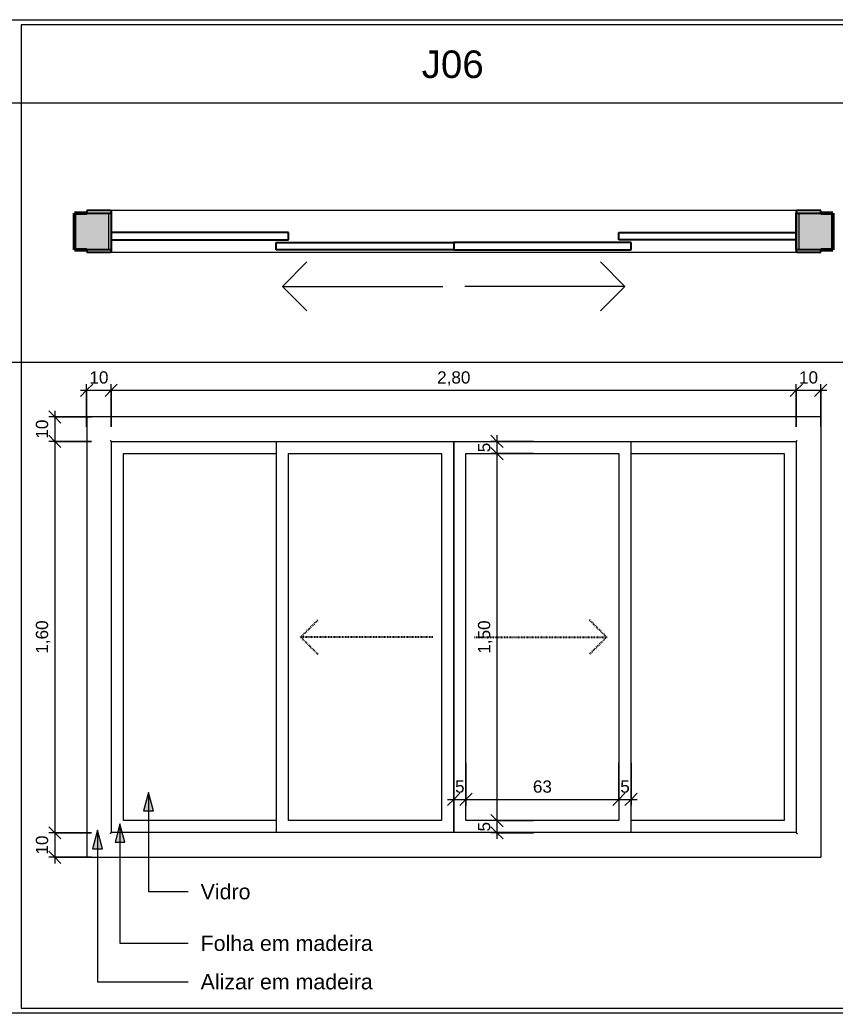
# Model space of a CAD drawing. Header units: millimetres. Extents: x 502 to 64776, y -45 to 5297.
# Drawn here: x 55899 to 59231, y 1167 to 5227 of the extents above; entities that cross this region are included whole.
import ezdxf

# ---------------------------------------------------------------- set-up
doc = ezdxf.new("R2010")
doc.units = ezdxf.units.MM
doc.linetypes.add('Dash', pattern=[6.35, 3.175, -3.175])
for name, color, linetype, lineweight in [('A-ANNO-DIMS', 211, 'Continuous', 9), ('A-ANNO-DIMS-25', 211, 'Continuous', 9), ('A-DETL-THIN', 151, 'Continuous', 9), ('A-GLAZ', 151, 'Continuous', 25), ('A-GLAZ-HDLN', 1, 'Dash', 25), ('A-WALL', 113, 'Continuous', 50), ('A-WALL-PATT', 111, 'Continuous', 25), ('G-ANNO-TEXT', 231, 'Continuous', 9)]:
    doc.layers.add(name, color=color, linetype=linetype, lineweight=lineweight)
doc.styles.add('@Arial Unicode MS', font='ARIALUNI.TTF', dxfattribs={"height": 50})
doc.styles.add('Arial', font='arial.ttf', dxfattribs={"height": 112.5})
doc.styles.add('Arial_3', font='arial.ttf', dxfattribs={"height": 62.5})
doc.dimstyles.new('CRT_-__Metros_-_Linha_de_chamada_3_5_mm', dxfattribs={"dimscale": 304.8, "dimtxt": 50.292243, "dimasz": 0.164042, "dimexe": 0.082021, "dimexo": 0.0625, "dimgap": 0.04101, "dimtad": 1, "dimlfac": 0.001, "dimrnd": 0.01, "dimzin": 0, "dimdsep": 46, "dimtxsty": '@Arial Unicode MS', "dimblk1": 'OBLIQUE', "dimblk2": 'OBLIQUE', "dimsah": 1, "dimcen": 0.09, "dimdle": 0.082021, "dimazin": 0, "dimtfac": 1, "dimtdec": 4, "dimtix": 1, "dimtmove": 0, "dimatfit": 3, "dimfxl": 0.492126, "dimfxlon": 1, "dimtvp": 1, "dimtolj": 1, "dimtzin": 0, "dimarcsym": 2})
doc.dimstyles.new('CRT_-__Metros_-_Linha_de_chamada_3_5_mm_1', dxfattribs={"dimscale": 304.8, "dimtxt": 50.292243, "dimasz": 0.164042, "dimexe": 0.082021, "dimexo": 0.0625, "dimgap": 0.04101, "dimtad": 1, "dimdec": 0, "dimlfac": 0.1, "dimdsep": 46, "dimtxsty": '@Arial Unicode MS', "dimblk1": 'OBLIQUE', "dimblk2": 'OBLIQUE', "dimsah": 1, "dimcen": 0.09, "dimdle": 0.082021, "dimazin": 0, "dimtfac": 1, "dimtdec": 4, "dimtix": 1, "dimtmove": 0, "dimatfit": 3, "dimfxl": 0.492126, "dimfxlon": 1, "dimtvp": 1, "dimtolj": 1, "dimtzin": 0, "dimarcsym": 2})

# ---------------------------------------------------------------- blocks, each defined once
blk = doc.blocks.new('Family - ___-4157356-DETALHAMENTO DE JANELAS')
at = {"layer": 'A-WALL-PATT'}
h = blk.add_hatch(color=256, dxfattribs=at)
h.paths.add_polyline_path([(18074.7, 4287.4), (18224.7, 4287.4), (18224.7, 4437.4), (18074.7, 4437.4)])
h.paths.add_polyline_path([(15174.7, 4287.4), (15274.7, 4287.4), (15274.7, 4437.4), (15124.7, 4437.4), (15124.7, 4287.4)])
at = {"layer": 'A-GLAZ'}
for p, q in [((15270.7, 4447.4), (15174.7, 4447.4)), ((15174.7, 4447.4), (15174.7, 4437.4)), ((15174.7, 4437.4), (15274.7, 4437.4)), ((15274.7, 4437.4), (15274.7, 4287.4)), ((15275.7, 4282.4), (15275.7, 4442.4)), ((18073.7, 4442.4), (18073.7, 4282.4)), ((18074.7, 4287.4), (18074.7, 4437.4)), ((18074.7, 4437.4), (18174.7, 4437.4)), ((18174.7, 4447.4), (18078.7, 4447.4)), ((18174.7, 4437.4), (18174.7, 4447.4)), ((15274.7, 4357.4), (15274.7, 4327.4)), ((15999.7, 4357.4), (15274.7, 4357.4)), ((15999.7, 4327.4), (15999.7, 4357.4)), ((17349.7, 4327.4), (17349.7, 4357.4)), ((17349.7, 4357.4), (18074.7, 4357.4)), ((18074.7, 4357.4), (18074.7, 4327.4)), ((15274.7, 4327.4), (15999.7, 4327.4)), ((15949.7, 4287.4), (15949.7, 4317.4)), ((15949.7, 4317.4), (16674.7, 4317.4)), ((16674.7, 4317.4), (16674.7, 4287.4)), ((17399.7, 4317.4), (16674.7, 4317.4)), ((16674.7, 4317.4), (16674.7, 4287.4)), ((18074.7, 4327.4), (17349.7, 4327.4)), ((17399.7, 4287.4), (17399.7, 4317.4)), ((15174.7, 4287.4), (15174.7, 4277.4)), ((15274.7, 4287.4), (15174.7, 4287.4)), ((15174.7, 4277.4), (15270.7, 4277.4)), ((16674.7, 4287.4), (15949.7, 4287.4)), ((16674.7, 4287.4), (17399.7, 4287.4)), ((18174.7, 4287.4), (18074.7, 4287.4)), ((18078.7, 4277.4), (18174.7, 4277.4)), ((18174.7, 4277.4), (18174.7, 4287.4))]:
    blk.add_line(p, q, dxfattribs=at)
at = {"layer": 'A-GLAZ', "lineweight": 9}
for p, q in [((15264.7, 4287.4), (15264.7, 4437.4)), ((18078.7, 4447.4), (15270.7, 4447.4)), ((18084.7, 4437.4), (18084.7, 4287.4)), ((15270.7, 4277.4), (18078.7, 4277.4)), ((15974.7, 4137.4), (16074.7, 4237.4)), ((17374.7, 4137.4), (17274.7, 4237.4)), ((15974.7, 4137.4), (16074.7, 4037.4)), ((15974.7, 4137.4), (16629.7, 4137.4)), ((17374.7, 4137.4), (16719.7, 4137.4)), ((17374.7, 4137.4), (17274.7, 4037.4))]:
    blk.add_line(p, q, dxfattribs=at)
at = {"layer": 'A-GLAZ'}
for centre, start, end in [((15270.7, 4442.4), 0, 90), ((18078.7, 4442.4), 90, 180), ((15270.7, 4282.4), 270, 0), ((18078.7, 4282.4), 180, 270)]:
    blk.add_arc(centre, 5, start, end, dxfattribs=at)
at = {"layer": 'A-GLAZ', "lineweight": 9}
for points, knots in [([(15270.7, 4447.4), (15271.1, 4447.4), (15271.8, 4447.3), (15272.6, 4447), (15273.1, 4446.8), (15273.4, 4446.6), (15273.8, 4446.3), (15274.1, 4446), (15274.4, 4445.7), (15274.7, 4445.4), (15275, 4444.9), (15275.3, 4444.3), (15275.6, 4443.5), (15275.7, 4442.8), (15275.7, 4442.4)], [0, 0, 0, 0, 0.166667, 0.25, 0.333333, 0.375, 0.416667, 0.5, 0.541667, 0.583333, 0.666667, 0.75, 0.833333, 1, 1, 1, 1]), ([(18078.7, 4447.4), (18078.2, 4447.4), (18077.6, 4447.3), (18076.8, 4447), (18076.3, 4446.8), (18075.9, 4446.6), (18075.5, 4446.3), (18075.2, 4446), (18074.9, 4445.7), (18074.6, 4445.4), (18074.3, 4444.9), (18074, 4444.3), (18073.8, 4443.5), (18073.7, 4442.8), (18073.7, 4442.4)], [0, 0, 0, 0, 0.166667, 0.25, 0.333333, 0.375, 0.416667, 0.5, 0.541667, 0.583333, 0.666667, 0.75, 0.833333, 1, 1, 1, 1]), ([(15275.7, 4282.4), (15275.7, 4282), (15275.6, 4281.3), (15275.3, 4280.5), (15275, 4279.9), (15274.7, 4279.4), (15274.4, 4279.1), (15274.1, 4278.8), (15273.7, 4278.4), (15273.3, 4278.1), (15272.9, 4277.9), (15272.5, 4277.7), (15271.8, 4277.5), (15271.1, 4277.4), (15270.7, 4277.4)], [0, 0, 0, 0, 0.166667, 0.25, 0.333333, 0.416667, 0.458333, 0.5, 0.583333, 0.666667, 0.708333, 0.75, 0.833333, 1, 1, 1, 1]), ([(18073.7, 4282.4), (18073.7, 4282), (18073.8, 4281.3), (18074, 4280.5), (18074.3, 4279.9), (18074.6, 4279.4), (18074.9, 4279.1), (18075.2, 4278.8), (18075.6, 4278.4), (18076.1, 4278.1), (18076.5, 4277.9), (18076.9, 4277.7), (18077.6, 4277.5), (18078.2, 4277.4), (18078.7, 4277.4)], [0, 0, 0, 0, 0.166667, 0.25, 0.333333, 0.416667, 0.458333, 0.5, 0.583333, 0.666667, 0.708333, 0.75, 0.833333, 1, 1, 1, 1])]:
    blk.add_open_spline(points, degree=3, knots=knots, dxfattribs=at)
at = {"layer": 'A-WALL'}
for p, q in [((15174.7, 4437.4), (15124.7, 4437.4)), ((15124.7, 4437.4), (15124.7, 4287.4)), ((18224.7, 4437.4), (18174.7, 4437.4)), ((18224.7, 4287.4), (18224.7, 4437.4)), ((15124.7, 4287.4), (15174.7, 4287.4)), ((18174.7, 4287.4), (18224.7, 4287.4))]:
    blk.add_line(p, q, dxfattribs=at)
blk = doc.blocks.new('Family - ___-4157358-DETALHAMENTO DE JANELAS')
at = {"layer": 'A-GLAZ', "lineweight": 9}
for p, q in [((15174.7, 3603.9), (15174.7, 1803.9)), ((18174.7, 3603.9), (15174.7, 3603.9)), ((18174.7, 3603.9), (18174.7, 1803.9)), ((15275.7, 1904.9), (15275.7, 3502.9)), ((15275.7, 3502.9), (18073.7, 3502.9)), ((15949.7, 3502.9), (15949.7, 1904.9)), ((16674.7, 1904.9), (16674.7, 3502.9)), ((16674.7, 3502.9), (16674.7, 1904.9)), ((17399.7, 1904.9), (17399.7, 3503)), ((18073.7, 3502.9), (18073.7, 1904.9)), ((15324.7, 1953.9), (15324.7, 3453.9)), ((15324.7, 3453.9), (15949.7, 3453.9)), ((15999.7, 1953.9), (15999.7, 3453.9)), ((15999.7, 3453.9), (16624.7, 3453.9)), ((16624.7, 3453.9), (16624.7, 1953.9)), ((16724.7, 3453.9), (17349.7, 3453.9)), ((16724.7, 1953.9), (16724.7, 3453.9)), ((17349.7, 3453.9), (17349.7, 1953.9)), ((17399.7, 3453.9), (18024.7, 3453.9)), ((18024.7, 3453.9), (18024.7, 1953.9)), ((15949.7, 1953.9), (15324.7, 1953.9)), ((16624.7, 1953.9), (15999.7, 1953.9)), ((17349.7, 1953.9), (16724.7, 1953.9)), ((18024.7, 1953.9), (17399.7, 1953.9)), ((18073.7, 1904.9), (15275.7, 1904.9)), ((15174.7, 1803.9), (18174.7, 1803.9))]:
    blk.add_line(p, q, dxfattribs=at)
for points, knots in [([(15275.7, 3502.9), (15275.7, 3502.9), (15275.6, 3503), (15275.3, 3503.3), (15275, 3503.6), (15274.7, 3503.9), (15274.4, 3504.2), (15274.1, 3504.5), (15273.7, 3504.9), (15273.3, 3505.3), (15272.9, 3505.7), (15272.5, 3506.1), (15271.8, 3506.9), (15271.1, 3507.5), (15270.7, 3507.9)], [0, 0, 0, 0, 0.166667, 0.25, 0.333333, 0.416667, 0.458333, 0.5, 0.583333, 0.666667, 0.708333, 0.75, 0.833333, 1, 1, 1, 1]), ([(18078.7, 3507.9), (18078.2, 3507.5), (18077.6, 3506.9), (18076.8, 3506), (18076.3, 3505.5), (18075.9, 3505.2), (18075.5, 3504.8), (18075.2, 3504.5), (18074.9, 3504.2), (18074.6, 3503.9), (18074.3, 3503.6), (18074, 3503.3), (18073.8, 3503), (18073.7, 3502.9), (18073.7, 3502.9)], [-1, -1, -1, -1, -0.833333, -0.75, -0.666667, -0.625, -0.583333, -0.5, -0.458333, -0.416667, -0.333333, -0.25, -0.166667, 0, 0, 0, 0]), ([(15275.7, 1904.9), (15275.7, 1904.9), (15275.6, 1904.9), (15275.3, 1904.6), (15275, 1904.3), (15274.7, 1904), (15274.4, 1903.7), (15274.1, 1903.4), (15273.7, 1903), (15273.3, 1902.5), (15272.9, 1902.2), (15272.5, 1901.8), (15271.8, 1901), (15271.1, 1900.4), (15270.7, 1899.9)], [0, 0, 0, 0, 0.166667, 0.25, 0.333333, 0.416667, 0.458333, 0.5, 0.583333, 0.666667, 0.708333, 0.75, 0.833333, 1, 1, 1, 1]), ([(18073.7, 1904.9), (18073.7, 1904.9), (18073.8, 1904.9), (18074, 1904.6), (18074.3, 1904.3), (18074.6, 1904), (18074.9, 1903.7), (18075.2, 1903.4), (18075.6, 1903), (18076.1, 1902.5), (18076.5, 1902.2), (18076.9, 1901.8), (18077.6, 1901), (18078.2, 1900.4), (18078.7, 1899.9)], [0, 0, 0, 0, 0.166667, 0.25, 0.333333, 0.416667, 0.458333, 0.5, 0.583333, 0.666667, 0.708333, 0.75, 0.833333, 1, 1, 1, 1])]:
    blk.add_open_spline(points, degree=3, knots=knots, dxfattribs=at)
at = {"layer": 'A-GLAZ-HDLN'}
for p, q in [((16049.7, 2703.9), (16120.4, 2774.7)), ((17299.7, 2703.9), (17229, 2774.7)), ((16049.7, 2703.9), (16120.4, 2633.2)), ((16589.7, 2703.9), (16049.7, 2703.9)), ((16759.7, 2703.9), (17299.7, 2703.9)), ((17299.7, 2703.9), (17229, 2633.2))]:
    blk.add_line(p, q, dxfattribs=at)
blk = doc.blocks.new('DIMBLOCK196-DETALHAMENTO DE JANELAS')
at = {"layer": 'A-ANNO-DIMS-25', "lineweight": 18}
for p, q in [((56172.1, 3713.1), (56197.1, 3738.1)), ((56272.1, 3713.1), (56297.1, 3738.1)), ((56172.1, 3713.1), (56147.1, 3688.1)), ((56272.1, 3713.1), (56247.1, 3688.1))]:
    blk.add_line(p, q, dxfattribs=at)
at = {"layer": 'A-ANNO-DIMS-25'}
for p, q in [((56172.1, 3563.1), (56172.1, 3738.1)), ((56272.1, 3563.1), (56272.1, 3738.1)), ((56147.1, 3713.1), (56272.1, 3713.1)), ((56172.1, 3713.1), (56172.1, 3563.1)), ((56272.1, 3713.1), (56272.1, 3563.1))]:
    blk.add_line(p, q, dxfattribs=at)
at = {"layer": 'A-ANNO-DIMS-25', "color": 0, "insert": (56183.4, 3790.5), "char_height": 50, "width": 92.937, "attachment_point": 1, "line_spacing_factor": 1.117605, "style": '@Arial Unicode MS'}
blk.add_mtext('10', dxfattribs=at)
blk = doc.blocks.new('_Oblique')
at = {"color": 0, "linetype": 'ByBlock', "lineweight": -2}
blk.add_line((-0.5, -0.5), (0.5, 0.5), dxfattribs=at)
blk = doc.blocks.new('DIMBLOCK197-DETALHAMENTO DE JANELAS')
at = {"layer": 'A-ANNO-DIMS-25', "lineweight": 18}
for p, q in [((56272.1, 3713.1), (56297.1, 3738.1)), ((59072.1, 3713.1), (59097.1, 3738.1)), ((56272.1, 3713.1), (56247.1, 3688.1)), ((59072.1, 3713.1), (59047.1, 3688.1))]:
    blk.add_line(p, q, dxfattribs=at)
at = {"layer": 'A-ANNO-DIMS-25'}
for p, q in [((56272.1, 3563.1), (56272.1, 3738.1)), ((59072.1, 3563.1), (59072.1, 3738.1)), ((56272.1, 3713.1), (59072.1, 3713.1)), ((56272.1, 3713.1), (56272.1, 3563.1)), ((59072.1, 3713.1), (59072.1, 3563.1))]:
    blk.add_line(p, q, dxfattribs=at)
at = {"layer": 'A-ANNO-DIMS-25', "color": 0, "insert": (57604.5, 3790.5), "char_height": 50, "width": 162.337, "attachment_point": 1, "line_spacing_factor": 1.117605, "style": '@Arial Unicode MS'}
blk.add_mtext('2,80', dxfattribs=at)
blk = doc.blocks.new('DIMBLOCK198-DETALHAMENTO DE JANELAS')
at = {"layer": 'A-ANNO-DIMS-25', "lineweight": 18}
for p, q in [((59072.1, 3713.1), (59097.1, 3738.1)), ((59172.1, 3713.1), (59197.1, 3738.1)), ((59072.1, 3713.1), (59047.1, 3688.1)), ((59172.1, 3713.1), (59147.1, 3688.1))]:
    blk.add_line(p, q, dxfattribs=at)
at = {"layer": 'A-ANNO-DIMS-25'}
for p, q in [((59072.1, 3563.1), (59072.1, 3738.1)), ((59172.1, 3563.1), (59172.1, 3738.1)), ((59072.1, 3713.1), (59197.1, 3713.1)), ((59072.1, 3713.1), (59072.1, 3563.1)), ((59172.1, 3713.1), (59172.1, 3563.1))]:
    blk.add_line(p, q, dxfattribs=at)
at = {"layer": 'A-ANNO-DIMS-25', "color": 0, "insert": (59083.4, 3790.5), "char_height": 50, "width": 92.937, "attachment_point": 1, "line_spacing_factor": 1.117605, "style": '@Arial Unicode MS'}
blk.add_mtext('10', dxfattribs=at)
blk = doc.blocks.new('DIMBLOCK199-DETALHAMENTO DE JANELAS')
at = {"layer": 'A-ANNO-DIMS-25', "lineweight": 18}
for p, q in [((56041.9, 3603.9), (56016.9, 3628.9)), ((56041.9, 3603.9), (56066.9, 3578.9)), ((56041.9, 3503.9), (56016.9, 3528.9)), ((56041.9, 3503.9), (56066.9, 3478.9))]:
    blk.add_line(p, q, dxfattribs=at)
at = {"layer": 'A-ANNO-DIMS-25'}
for p, q in [((56041.9, 3628.9), (56041.9, 3503.9)), ((56191.9, 3603.9), (56016.9, 3603.9)), ((56041.9, 3603.9), (56191.9, 3603.9)), ((56191.9, 3503.9), (56016.9, 3503.9)), ((56041.9, 3503.9), (56191.9, 3503.9))]:
    blk.add_line(p, q, dxfattribs=at)
at = {"layer": 'A-ANNO-DIMS-25', "color": 0, "insert": (55964.5, 3515.2), "char_height": 50, "width": 92.937, "attachment_point": 1, "rotation": 90, "line_spacing_factor": 1.117605, "style": '@Arial Unicode MS'}
blk.add_mtext('10', dxfattribs=at)
blk = doc.blocks.new('DIMBLOCK200-DETALHAMENTO DE JANELAS')
at = {"layer": 'A-ANNO-DIMS-25', "lineweight": 18}
for p, q in [((56041.9, 3503.9), (56016.9, 3528.9)), ((56041.9, 3503.9), (56066.9, 3478.9)), ((56041.9, 1903.9), (56016.9, 1928.9)), ((56041.9, 1903.9), (56066.9, 1878.9))]:
    blk.add_line(p, q, dxfattribs=at)
at = {"layer": 'A-ANNO-DIMS-25'}
for p, q in [((56191.9, 3503.9), (56016.9, 3503.9)), ((56041.9, 3503.9), (56041.9, 1903.9)), ((56041.9, 3503.9), (56191.9, 3503.9)), ((56191.9, 1903.9), (56016.9, 1903.9)), ((56041.9, 1903.9), (56191.9, 1903.9))]:
    blk.add_line(p, q, dxfattribs=at)
at = {"layer": 'A-ANNO-DIMS-25', "color": 0, "insert": (55964.5, 2636.3), "char_height": 50, "width": 162.337, "attachment_point": 1, "rotation": 90, "line_spacing_factor": 1.117605, "style": '@Arial Unicode MS'}
blk.add_mtext('1,60', dxfattribs=at)
blk = doc.blocks.new('DIMBLOCK201-DETALHAMENTO DE JANELAS')
at = {"layer": 'A-ANNO-DIMS-25', "lineweight": 18}
for p, q in [((56041.9, 1903.9), (56016.9, 1928.9)), ((56041.9, 1903.9), (56066.9, 1878.9)), ((56041.9, 1803.9), (56016.9, 1828.9)), ((56041.9, 1803.9), (56066.9, 1778.9))]:
    blk.add_line(p, q, dxfattribs=at)
at = {"layer": 'A-ANNO-DIMS-25'}
for p, q in [((56191.9, 1903.9), (56016.9, 1903.9)), ((56041.9, 1903.9), (56041.9, 1778.9)), ((56041.9, 1903.9), (56191.9, 1903.9)), ((56191.9, 1803.9), (56016.9, 1803.9)), ((56041.9, 1803.9), (56191.9, 1803.9))]:
    blk.add_line(p, q, dxfattribs=at)
at = {"layer": 'A-ANNO-DIMS-25', "color": 0, "insert": (55964.5, 1815.2), "char_height": 50, "width": 92.937, "attachment_point": 1, "rotation": 90, "line_spacing_factor": 1.117605, "style": '@Arial Unicode MS'}
blk.add_mtext('10', dxfattribs=at)
blk = doc.blocks.new('DIMBLOCK202-DETALHAMENTO DE JANELAS')
at = {"layer": 'A-ANNO-DIMS-25'}
for p, q in [((57672.1, 2190.7), (57672.1, 2015.7)), ((57672.1, 2040.7), (57672.1, 2190.7)), ((57722.1, 2190.7), (57722.1, 2015.7)), ((57722.1, 2040.7), (57722.1, 2190.7)), ((57647.1, 2040.7), (57722.1, 2040.7))]:
    blk.add_line(p, q, dxfattribs=at)
at = {"layer": 'A-ANNO-DIMS-25', "lineweight": 18}
for p, q in [((57672.1, 2040.7), (57647.1, 2015.7)), ((57672.1, 2040.7), (57697.1, 2065.7)), ((57722.1, 2040.7), (57697.1, 2015.7)), ((57722.1, 2040.7), (57747.1, 2065.7))]:
    blk.add_line(p, q, dxfattribs=at)
at = {"layer": 'A-ANNO-DIMS-25', "color": 0, "insert": (57677.8, 2118.1), "char_height": 50, "width": 46.468, "attachment_point": 1, "line_spacing_factor": 1.117605, "style": '@Arial Unicode MS'}
blk.add_mtext('5', dxfattribs=at)
blk = doc.blocks.new('DIMBLOCK203-DETALHAMENTO DE JANELAS')
at = {"layer": 'A-ANNO-DIMS-25'}
for p, q in [((57722.1, 2190.7), (57722.1, 2015.7)), ((57722.1, 2040.7), (57722.1, 2190.7)), ((58347.1, 2190.7), (58347.1, 2015.7)), ((58347.1, 2040.7), (58347.1, 2190.7)), ((57722.1, 2040.7), (58347.1, 2040.7))]:
    blk.add_line(p, q, dxfattribs=at)
at = {"layer": 'A-ANNO-DIMS-25', "lineweight": 18}
for p, q in [((57722.1, 2040.7), (57697.1, 2015.7)), ((57722.1, 2040.7), (57747.1, 2065.7)), ((58347.1, 2040.7), (58322.1, 2015.7)), ((58347.1, 2040.7), (58372.1, 2065.7))]:
    blk.add_line(p, q, dxfattribs=at)
at = {"layer": 'A-ANNO-DIMS-25', "color": 0, "insert": (57995.9, 2118.1), "char_height": 50, "width": 92.937, "attachment_point": 1, "line_spacing_factor": 1.117605, "style": '@Arial Unicode MS'}
blk.add_mtext('63', dxfattribs=at)
blk = doc.blocks.new('DIMBLOCK204-DETALHAMENTO DE JANELAS')
at = {"layer": 'A-ANNO-DIMS-25'}
for p, q in [((58347.1, 2190.7), (58347.1, 2015.7)), ((58347.1, 2040.7), (58347.1, 2190.7)), ((58397.1, 2190.7), (58397.1, 2015.7)), ((58397.1, 2040.7), (58397.1, 2190.7)), ((58347.1, 2040.7), (58422.1, 2040.7))]:
    blk.add_line(p, q, dxfattribs=at)
at = {"layer": 'A-ANNO-DIMS-25', "lineweight": 18}
for p, q in [((58347.1, 2040.7), (58322.1, 2015.7)), ((58347.1, 2040.7), (58372.1, 2065.7)), ((58397.1, 2040.7), (58372.1, 2015.7)), ((58397.1, 2040.7), (58422.1, 2065.7))]:
    blk.add_line(p, q, dxfattribs=at)
at = {"layer": 'A-ANNO-DIMS-25', "color": 0, "insert": (58352.8, 2118.1), "char_height": 50, "width": 46.468, "attachment_point": 1, "line_spacing_factor": 1.117605, "style": '@Arial Unicode MS'}
blk.add_mtext('5', dxfattribs=at)
blk = doc.blocks.new('DIMBLOCK205-DETALHAMENTO DE JANELAS')
at = {"layer": 'A-ANNO-DIMS-25', "lineweight": 18}
for p, q in [((57848.8, 3503.9), (57823.8, 3528.9)), ((57848.8, 3503.9), (57873.8, 3478.9)), ((57848.8, 3453.9), (57823.8, 3478.9)), ((57848.8, 3453.9), (57873.8, 3428.9))]:
    blk.add_line(p, q, dxfattribs=at)
at = {"layer": 'A-ANNO-DIMS-25'}
for p, q in [((57998.8, 3503.9), (57823.8, 3503.9)), ((57848.8, 3528.9), (57848.8, 3453.9)), ((57848.8, 3503.9), (57998.8, 3503.9)), ((57998.8, 3453.9), (57823.8, 3453.9)), ((57848.8, 3453.9), (57998.8, 3453.9))]:
    blk.add_line(p, q, dxfattribs=at)
at = {"layer": 'A-ANNO-DIMS-25', "color": 0, "insert": (57771.4, 3459.6), "char_height": 50, "width": 46.468, "attachment_point": 1, "rotation": 90, "line_spacing_factor": 1.117605, "style": '@Arial Unicode MS'}
blk.add_mtext('5', dxfattribs=at)
blk = doc.blocks.new('DIMBLOCK206-DETALHAMENTO DE JANELAS')
at = {"layer": 'A-ANNO-DIMS-25', "lineweight": 18}
for p, q in [((57848.8, 3453.9), (57823.8, 3478.9)), ((57848.8, 3453.9), (57873.8, 3428.9)), ((57848.8, 1953.9), (57823.8, 1978.9)), ((57848.8, 1953.9), (57873.8, 1928.9))]:
    blk.add_line(p, q, dxfattribs=at)
at = {"layer": 'A-ANNO-DIMS-25'}
for p, q in [((57998.8, 3453.9), (57823.8, 3453.9)), ((57848.8, 3453.9), (57848.8, 1953.9)), ((57848.8, 3453.9), (57998.8, 3453.9)), ((57998.8, 1953.9), (57823.8, 1953.9)), ((57848.8, 1953.9), (57998.8, 1953.9))]:
    blk.add_line(p, q, dxfattribs=at)
at = {"layer": 'A-ANNO-DIMS-25', "color": 0, "insert": (57771.4, 2636.3), "char_height": 50, "width": 162.337, "attachment_point": 1, "rotation": 90, "line_spacing_factor": 1.117605, "style": '@Arial Unicode MS'}
blk.add_mtext('1,50', dxfattribs=at)
blk = doc.blocks.new('DIMBLOCK207-DETALHAMENTO DE JANELAS')
at = {"layer": 'A-ANNO-DIMS-25', "lineweight": 18}
for p, q in [((57848.8, 1953.9), (57823.8, 1978.9)), ((57848.8, 1953.9), (57873.8, 1928.9)), ((57848.8, 1903.9), (57823.8, 1928.9)), ((57848.8, 1903.9), (57873.8, 1878.9))]:
    blk.add_line(p, q, dxfattribs=at)
at = {"layer": 'A-ANNO-DIMS-25'}
for p, q in [((57998.8, 1953.9), (57823.8, 1953.9)), ((57848.8, 1953.9), (57848.8, 1878.9)), ((57848.8, 1953.9), (57998.8, 1953.9)), ((57998.8, 1903.9), (57823.8, 1903.9)), ((57848.8, 1903.9), (57998.8, 1903.9))]:
    blk.add_line(p, q, dxfattribs=at)
at = {"layer": 'A-ANNO-DIMS-25', "color": 0, "insert": (57771.4, 1909.6), "char_height": 50, "width": 46.468, "attachment_point": 1, "rotation": 90, "line_spacing_factor": 1.117605, "style": '@Arial Unicode MS'}
blk.add_mtext('5', dxfattribs=at)

msp = doc.modelspace()

# ---------------------------------------------------------------- hatches: boundary and pattern name
at = {"layer": 'G-ANNO-TEXT'}
for points in [[(56424.759, 2069.44), (56404.663, 1994.44), (56444.855, 1994.44)], [(56216.332, 1914.231), (56196.236, 1839.231), (56236.428, 1839.231)], [(56308.113, 1940.516), (56288.017, 1865.516), (56328.21, 1865.516)]]:
    msp.add_hatch(color=7, dxfattribs=at).paths.add_polyline_path(points)

# ---------------------------------------------------------------- linework, layer by layer
at = {"layer": 'A-DETL-THIN'}
for p, q in [((41533.513, 5227.008), (64775.725, 5227.008)), ((64745.725, 5207.008), (55904.162, 5207.008)), ((55904.162, 5207.008), (55904.162, 1187.008)), ((56863.513, 4887.008), (41853.513, 4887.008)), ((64745.725, 4887.008), (41853.513, 4887.008)), ((64745.725, 3827.008), (41853.513, 3827.008)), ((55904.162, 1187.008), (64745.725, 1187.008)), ((64775.725, 1167.008), (41533.513, 1167.008))]:
    msp.add_line(p, q, dxfattribs=at)
at = {"layer": 'G-ANNO-TEXT', "color": 7}
for p, q in [((56424.759, 2069.44), (56404.663, 1994.44)), ((56444.855, 1994.44), (56424.759, 2069.44)), ((56424.759, 2069.44), (56424.759, 1663.514)), ((56404.663, 1994.44), (56444.855, 1994.44)), ((56216.332, 1914.231), (56196.236, 1839.231)), ((56236.428, 1839.231), (56216.332, 1914.231)), ((56216.332, 1914.231), (56216.332, 1295.273)), ((56308.113, 1940.516), (56288.017, 1865.516)), ((56328.21, 1865.516), (56308.113, 1940.516)), ((56308.113, 1940.516), (56308.113, 1452.733)), ((56196.236, 1839.231), (56236.428, 1839.231)), ((56288.017, 1865.516), (56328.21, 1865.516)), ((56424.759, 1663.514), (56587.023, 1663.514)), ((56308.113, 1452.733), (56587.023, 1452.733)), ((56216.332, 1295.273), (56587.023, 1295.273))]:
    msp.add_line(p, q, dxfattribs=at)

# ---------------------------------------------------------------- block references
at = {"layer": 'A-GLAZ', "lineweight": 9}
msp.add_blockref('Family - ___-4157358-DETALHAMENTO DE JANELAS', (40997.462, 0), dxfattribs=at)
at = {"layer": 'A-WALL', "lineweight": 25}
msp.add_blockref('Family - ___-4157356-DETALHAMENTO DE JANELAS', (40997.462, 0), dxfattribs=at)

# ---------------------------------------------------------------- texts
at = {"layer": 'G-ANNO-TEXT', "color": 7, "insert": (57541.49, 5101.947), "char_height": 112.5, "width": 308.64969, "attachment_point": 1, "style": 'Arial', "bg_fill": 3, "box_fill_scale": 1.25, "bg_fill_color": 256, "bg_fill_true_color": 13158600, "bg_fill_transparency": 0}
msp.add_mtext('J06', dxfattribs=at)
at = {"layer": 'G-ANNO-TEXT', "color": 7, "char_height": 62.5, "attachment_point": 1, "style": 'Arial_3'}
for s, insert, width in [('Vidro', (56637.823, 1694.764), 244.51469), ('Folha em madeira', (56637.823, 1483.983), 847.78453), ('Alizar em madeira', (56637.823, 1326.523), 849.78875)]:
    msp.add_mtext(s, dxfattribs=dict(at, insert=insert, width=width))

# ---------------------------------------------------------------- dimensions: what is measured, and where the dimension line sits
at = {"layer": 'A-ANNO-DIMS'}
for base, p1, p2, dimstyle, override, picture, middle in [((56272.132, 3713.136), (56172.132, 3563.136), (56272.132, 3563.136), 'CRT_-__Metros_-_Linha_de_chamada_3_5_mm_1', {"dimpost": '<>', "dimfxl": 100}, 'DIMBLOCK196-DETALHAMENTO DE JANELAS', (56222.132, 3751.181)), ((59072.132, 3713.136), (56272.132, 3563.136), (59072.132, 3563.136), 'CRT_-__Metros_-_Linha_de_chamada_3_5_mm', {"dimpost": '<>', "dimfxl": 2800}, 'DIMBLOCK197-DETALHAMENTO DE JANELAS', (57672.132, 3751.181)), ((59172.132, 3713.136), (59072.132, 3563.136), (59172.132, 3563.136), 'CRT_-__Metros_-_Linha_de_chamada_3_5_mm_1', {"dimpost": '<>', "dimfxl": 100}, 'DIMBLOCK198-DETALHAMENTO DE JANELAS', (59122.132, 3751.181)), ((57722.132, 2040.743), (57672.132, 2190.743), (57722.132, 2190.743), 'CRT_-__Metros_-_Linha_de_chamada_3_5_mm_1', {"dimpost": '<>', "dimfxl": 50}, 'DIMBLOCK202-DETALHAMENTO DE JANELAS', (57697.132, 2078.67)), ((58347.131908629, 2040.743224532), (57722.131908629, 2190.743224532), (58347.131908629, 2190.743224532), 'CRT_-__Metros_-_Linha_de_chamada_3_5_mm_1', {"dimpost": '<>', "dimfxl": 625}, 'DIMBLOCK203-DETALHAMENTO DE JANELAS', (58034.631908629, 2078.788927272)), ((58397.132, 2040.743), (58347.132, 2190.743), (58397.132, 2190.743), 'CRT_-__Metros_-_Linha_de_chamada_3_5_mm_1', {"dimpost": '<>', "dimfxl": 50}, 'DIMBLOCK204-DETALHAMENTO DE JANELAS', (58372.132, 2078.67))]:
    dim = msp.add_linear_dim(base=base, p1=p1, p2=p2, dimstyle=dimstyle, override=override, dxfattribs=at)
    dim.commit()
    dim.dimension.update_dxf_attribs({"geometry": picture, "text_midpoint": middle})
for base, p1, p2, dimstyle, override, picture, middle in [((56041.869, 3503.945), (56191.869, 3603.945), (56191.869, 3503.945), 'CRT_-__Metros_-_Linha_de_chamada_3_5_mm_1', {"dimpost": '<>', "dimfxl": 100}, 'DIMBLOCK199-DETALHAMENTO DE JANELAS', (56003.823, 3553.945)), ((56041.869, 1903.945), (56191.869, 3503.945), (56191.869, 1903.945), 'CRT_-__Metros_-_Linha_de_chamada_3_5_mm', {"dimpost": '<>', "dimfxl": 1600}, 'DIMBLOCK200-DETALHAMENTO DE JANELAS', (56003.823, 2703.945)), ((57848.823, 3453.945), (57998.823, 3503.945), (57998.823, 3453.945), 'CRT_-__Metros_-_Linha_de_chamada_3_5_mm_1', {"dimpost": '<>', "dimfxl": 50}, 'DIMBLOCK205-DETALHAMENTO DE JANELAS', (57810.897, 3478.945)), ((57848.823, 1953.945), (57998.823, 3453.945), (57998.823, 1953.945), 'CRT_-__Metros_-_Linha_de_chamada_3_5_mm', {"dimpost": '<>', "dimfxl": 1500}, 'DIMBLOCK206-DETALHAMENTO DE JANELAS', (57810.777, 2703.945)), ((57848.823, 1903.945), (57998.823, 1953.945), (57998.823, 1903.945), 'CRT_-__Metros_-_Linha_de_chamada_3_5_mm_1', {"dimpost": '<>', "dimfxl": 50}, 'DIMBLOCK207-DETALHAMENTO DE JANELAS', (57810.897, 1928.945)), ((56041.869, 1803.945), (56191.869, 1903.945), (56191.869, 1803.945), 'CRT_-__Metros_-_Linha_de_chamada_3_5_mm_1', {"dimpost": '<>', "dimfxl": 100}, 'DIMBLOCK201-DETALHAMENTO DE JANELAS', (56003.823, 1853.945))]:
    dim = msp.add_linear_dim(base=base, p1=p1, p2=p2, angle=90, dimstyle=dimstyle, override=override, dxfattribs=at)
    dim.commit()
    dim.dimension.update_dxf_attribs({"geometry": picture, "text_midpoint": middle})

doc.saveas('drawing.dxf')
